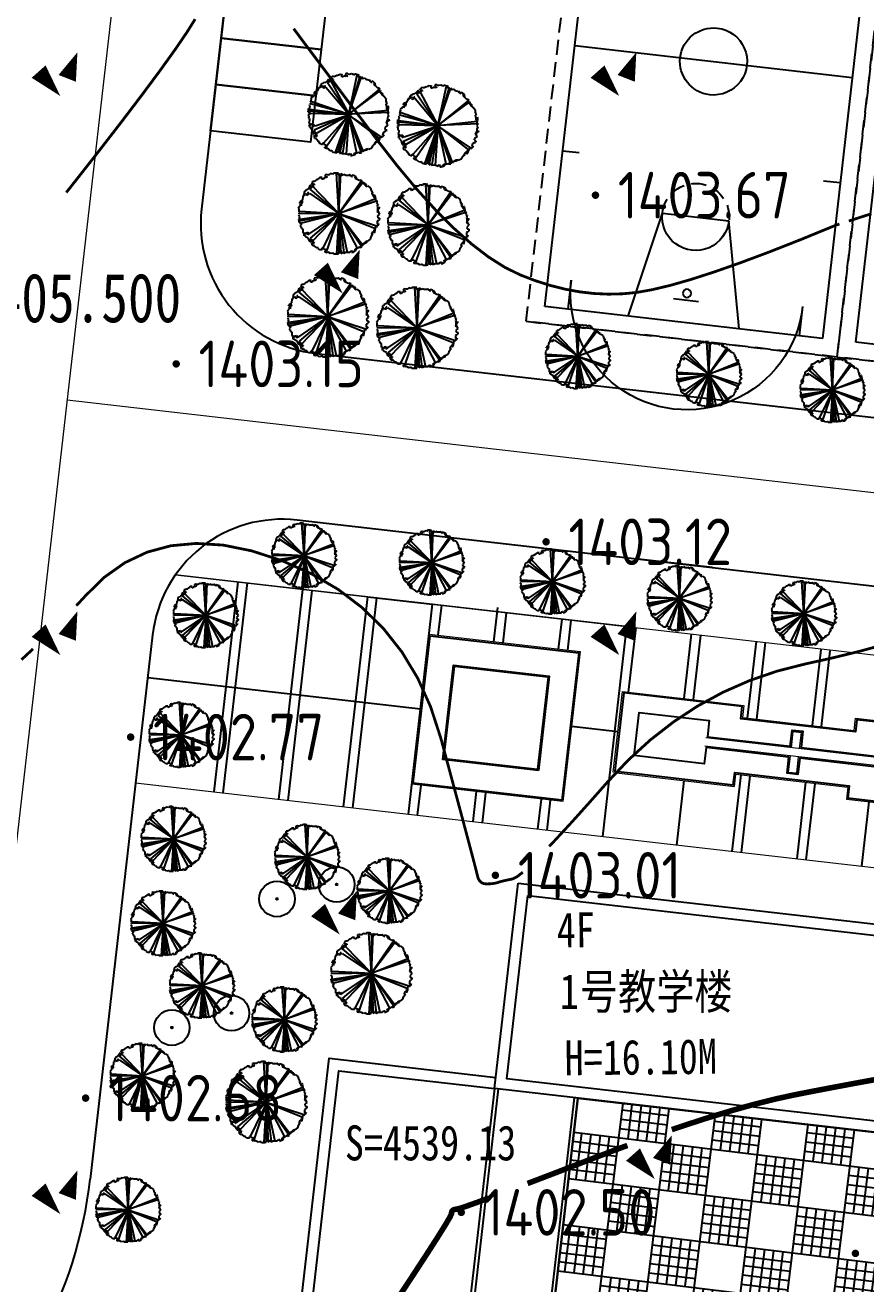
# Model space of a CAD drawing. Extents: x -2226 to 12369489, y -12501589 to 2275.
# Drawn here: x 5663918.9 to 5663964.1, y -6547990.1 to -6547922.5 of the extents above; entities that cross this region are included whole.
import ezdxf
from ezdxf.enums import TextEntityAlignment as Align

# ---------------------------------------------------------------- set-up
doc = ezdxf.new("R2010")
doc.units = 0
doc.header["$LTSCALE"] = 1000
doc.header["$MEASUREMENT"] = 0
doc.linetypes.add('DASHDOT2', pattern=[0.5, 0.25, -0.125, 0, -0.125])
doc.linetypes.add('DASHED', pattern=[1.2, 0.8, -0.4])
doc.layers.get('0').update_dxf_attribs({"linetype": 'CONTINUOUS'})
for name, color, linetype in [('0-road', 33, 'CONTINUOUS'), ('0-tree', 93, 'CONTINUOUS'), ('A绿-1', 94, 'CONTINUOUS'), ('GN-草地', 7, 'CONTINUOUS'), ('PUB_TEXT', 7, 'CONTINUOUS'), ('WALL', 2, 'CONTINUOUS'), ('体育块', 117, 'CONTINUOUS'), ('停车位', 8, 'CONTINUOUS'), ('周边地形图', 8, 'CONTINUOUS'), ('水', 165, 'CONTINUOUS'), ('车行道', 5, 'CONTINUOUS'), ('铺地', 25, 'CONTINUOUS')]:
    doc.layers.add(name, color=color, linetype=linetype)
doc.layers.add('景观', color=4, linetype='CONTINUOUS', lineweight=13)
doc.layers.add('道路红线', color=1, linetype='CONTINUOUS', lineweight=0)
doc.styles.add('HT', font='simhei.ttf', dxfattribs={"width": 0.8})
doc.styles.get("Standard").update_dxf_attribs({"font": 'GBENOR', "bigfont": 'GBCBIG'})

# ---------------------------------------------------------------- blocks, each defined once
blk = doc.blocks.new('gc090')
for points in [[(1.067, 1.447, 0, 1, 0), (0.52, 0.049, 1, 1, 0)], [(-1.016, 0.411, 1, 0, 0), (0.151, -0.902, 0, 0, 0)]]:
    blk.add_lwpolyline(points, format="xyseb")
blk = doc.blocks.new('WERWQWQEE')
at = {"layer": 'WALL', "color": 6, "ltscale": 10}
for p, q in [((4320662, -5837291), (4320662, -5860691)), ((4320862, -5837291), (4320862, -5860691))]:
    blk.add_line(p, q, dxfattribs=at)
at = {"layer": 'WALL', "ltscale": 10}
for points in [[(4320662, -5826191), (4369862, -5826191), (4369862, -5837291), (4320662, -5837291)], [(4321262, -5826791), (4369262, -5826791), (4369262, -5836691), (4321262, -5836691)], [(4369862, -5860691), (4313162, -5860691), (4313162, -5871791), (4369862, -5871791)], [(4369262, -5861291), (4313762, -5861291), (4313762, -5871191), (4369262, -5871191)]]:
    blk.add_lwpolyline(points, close=True, dxfattribs=at)
at = {"layer": 'WALL', "color": 2, "ltscale": 10}
for points in [[(4313162, -5861291), (4311662, -5861291), (4311662, -5836691), (4320662, -5836691)], [(4313162, -5860691), (4312262, -5860691), (4312262, -5837291), (4320662, -5837291)]]:
    blk.add_lwpolyline(points, dxfattribs=at)
at = {"layer": 'WALL', "color": 6, "ltscale": 10}
for points in [[(4324962, -5837291), (4324962, -5860691)], [(4325162, -5837291), (4325162, -5860691)]]:
    blk.add_lwpolyline(points, dxfattribs=at)
blk = doc.blocks.new('SSS')
at = {"layer": '体育块', "color": 7, "linetype": 'DASHED'}
for p, q in [((4171692, -5454047), (4167957, -5483814)), ((4188361, -5456139), (4171692, -5454047)), ((4184626, -5485905), (4188361, -5456139)), ((4184626, -5485905), (4167957, -5483814)), ((4167957, -5483814), (4184626, -5485905))]:
    blk.add_line(p, q, dxfattribs=at)
at = {"layer": '体育块', "color": 7, "linetype": 'ByBlock'}
for p, q in [((4172473, -5455052), (4168962, -5483033)), ((4187356, -5456920), (4172473, -5455052)), ((4183845, -5484900), (4187356, -5456920)), ((4179095, -5457092), (4180435, -5457260)), ((4180991, -5461866), (4177419, -5461417)), ((4172320, -5463499), (4171427, -5463387)), ((4186310, -5465254), (4185417, -5465142)), ((4185601, -5470910), (4170717, -5469042)), ((4170008, -5474698), (4170901, -5474810)), ((4183998, -5476453), (4184891, -5476565)), ((4178899, -5478535), (4175327, -5478087)), ((4175883, -5482692), (4177223, -5482860)), ((4168962, -5483033), (4183845, -5484900))]:
    blk.add_line(p, q, dxfattribs=at)
at = {"layer": '体育块', "color": 7}
for p, q in [((4173517, -5456770), (4173713, -5455208)), ((4179914, -5455986), (4176938, -5455612)), ((4176938, -5455612), (4177419, -5461417)), ((4182891, -5456359), (4180991, -5461866)), ((4185920, -5458327), (4186116, -5456764)), ((4173427, -5483593), (4175327, -5478087)), ((4179380, -5484340), (4178899, -5478535)), ((4170398, -5481625), (4170202, -5483188)), ((4182801, -5483182), (4182605, -5484745))]:
    blk.add_line(p, q, dxfattribs=at)
at = {"layer": '体育块', "color": 7, "linetype": 'ByBlock'}
for centre in [(4179718, -5457549), (4176600, -5482404)]:
    blk.add_circle(centre, 225, dxfattribs=at)
at = {"layer": '体育块', "color": 7}
for centre, start, end in [((4179718, -5457549), 172.84804, 352.84804), ((4176600, -5482404), 352.84804, 172.84804)]:
    blk.add_arc(centre, 6250, start, end, dxfattribs=at)
at = {"layer": '体育块', "color": 7, "linetype": 'DASHED'}
for centre, start, end in [((4179205, -5461641), 352.84804, 172.84804), ((4177113, -5478311), 172.84804, 352.84804)]:
    blk.add_arc(centre, 1800, start, end, dxfattribs=at)
at = {"layer": '体育块', "color": 7, "linetype": 'ByBlock'}
for centre, start, end in [((4179205, -5461641), 172.84804, 352.84804), ((4178159, -5469976), 82.84804, 262.84804), ((4178159, -5469976), 262.84804, 82.84804), ((4177113, -5478311), 352.84804, 172.84804)]:
    blk.add_arc(centre, 1800, start, end, dxfattribs=at)
blk = doc.blocks.new('wqeqweq')
at = {"layer": '0-tree', "color": 76}
for p, q in [((163647, -122104), (163626, -122207)), ((163626, -122207), (163647, -122166)), ((163688, -122042), (163647, -122104)), ((163647, -122166), (163709, -122176)), ((163761, -122228), (163657, -122238)), ((163657, -122238), (163657, -122269)), ((163761, -122042), (163688, -122042)), ((163709, -122176), (163771, -122187)), ((163812, -122021), (163761, -122042)), ((163771, -122187), (163761, -122228)), ((163905, -121939), (163812, -122021)), ((163967, -121939), (163905, -121939)), ((164050, -121836), (163967, -121908)), ((163967, -121908), (163967, -121939)), ((164143, -121836), (164050, -121836)), ((164184, -121836), (164143, -121836)), ((164163, -121856), (164184, -121836)), ((164174, -121929), (164163, -121856)), ((164246, -121918), (164174, -121929)), ((164266, -121877), (164246, -121918)), ((164380, -121836), (164266, -121877)), ((164421, -121681), (164339, -121702)), ((164339, -121702), (164339, -121784)), ((164339, -121784), (164390, -121784)), ((164421, -121856), (164380, -121836)), ((164390, -121784), (164411, -121753)), ((164411, -121753), (164442, -121815)), ((164483, -121702), (164421, -121681)), ((164442, -121815), (164421, -121825)), ((164421, -121825), (164421, -121856)), ((164545, -121691), (164483, -121702)), ((164638, -121629), (164545, -121691)), ((164741, -121650), (164638, -121629)), ((164762, -121681), (164741, -121650)), ((164803, -121609), (164762, -121681)), ((164855, -121598), (164803, -121609)), ((164979, -121598), (164855, -121598)), ((165084, -123763), (164948, -121609)), ((164948, -121609), (164969, -121650)), ((164969, -121650), (165031, -121660)), ((165062, -121609), (164979, -121598)), ((165031, -121660), (165062, -121691)), ((165041, -121640), (165062, -121609)), ((165041, -121691), (165041, -121640)), ((165092, -121681), (165041, -121691)), ((165062, -121691), (165092, -121691)), ((165084, -123763), (165185, -121629)), ((165092, -121691), (165084, -123763)), ((166311, -121991), (165084, -123763)), ((165084, -123763), (166383, -122063)), ((165123, -121660), (165092, -121681)), ((165154, -121691), (165123, -121660)), ((165144, -121733), (165154, -121691)), ((165185, -121629), (165258, -121681)), ((165258, -121681), (165196, -121702)), ((165196, -121702), (165247, -121712)), ((165247, -121712), (165330, -121671)), ((165330, -121671), (165351, -121650)), ((165351, -121650), (165454, -121702)), ((165454, -121702), (165516, -121702)), ((165516, -121702), (165536, -121702)), ((165536, -121702), (165660, -121702)), ((165722, -121753), (165640, -121681)), ((165640, -121681), (165733, -121753)), ((165660, -121702), (165722, -121753)), ((165733, -121753), (165753, -121774)), ((165753, -121774), (165805, -121774)), ((165805, -121774), (165784, -121691)), ((165784, -121691), (165857, -121712)), ((165857, -121712), (165980, -121774)), ((166032, -121898), (165929, -121794)), ((165929, -121794), (165960, -121877)), ((165960, -121877), (166063, -121918)), ((165980, -121774), (166032, -121898)), ((166063, -121918), (166177, -121980)), ((166177, -121980), (166197, -121960)), ((166197, -121960), (166311, -121991)), ((166301, -122032), (166228, -121970)), ((166228, -121970), (166228, -122021)), ((166228, -122021), (166311, -122104)), ((166332, -122094), (166301, -122032)), ((166311, -122104), (166435, -122187)), ((166466, -122166), (166332, -122094)), ((166383, -122063), (166383, -122145)), ((166383, -122145), (166466, -122187)), ((166435, -122187), (166528, -122279)), ((166486, -122197), (166466, -122166)), ((166466, -122187), (166559, -122248)), ((166569, -122218), (166486, -122197)), ((166559, -122248), (166569, -122218)), ((163141, -122868), (163120, -122991)), ((163244, -122806), (163141, -122826)), ((163141, -122826), (163141, -122868)), ((163244, -122713), (163193, -122713)), ((163193, -122713), (163244, -122806)), ((163203, -122744), (163306, -122672)), ((163224, -122682), (163203, -122744)), ((163275, -122579), (163224, -122579)), ((163224, -122579), (163224, -122682)), ((163244, -122775), (163244, -122713)), ((163317, -122517), (163275, -122579)), ((163306, -122672), (163327, -122754)), ((163399, -122475), (163317, -122517)), ((163327, -122754), (163409, -122775)), ((163430, -122465), (163399, -122475)), ((163409, -122775), (163451, -122702)), ((163451, -122651), (163420, -122630)), ((163420, -122630), (163440, -122713)), ((163492, -122352), (163430, -122465)), ((163440, -122713), (163513, -122702)), ((163451, -122702), (163451, -122651)), ((163533, -122269), (163492, -122352)), ((163513, -122372), (163585, -122331)), ((163554, -122434), (163513, -122372)), ((163513, -122702), (165084, -123763)), ((163585, -122259), (163533, -122269)), ((163533, -122455), (163647, -122279)), ((165084, -123763), (163533, -122455)), ((163585, -122393), (163554, -122434)), ((163585, -122331), (163585, -122259)), ((163595, -122362), (163585, -122393)), ((163647, -122352), (163595, -122362)), ((163647, -122279), (165084, -123763)), ((163730, -122290), (163647, -122352)), ((163657, -122269), (163657, -122290)), ((163657, -122290), (163730, -122290)), ((166528, -122279), (166600, -122310)), ((166600, -122310), (166631, -122290)), ((166631, -122290), (166776, -122403)), ((166776, -122403), (166807, -122527)), ((166807, -122527), (166910, -122692)), ((166910, -122692), (166858, -122672)), ((166858, -122672), (166858, -122692)), ((166858, -122692), (166899, -122795)), ((166899, -122795), (166920, -122816)), ((166920, -122816), (166982, -122754)), ((166972, -122899), (166930, -122785)), ((167044, -122971), (166972, -122899)), ((166982, -122754), (167013, -122806)), ((167013, -122806), (167034, -122878)), ((167034, -122878), (167044, -123002)), ((162996, -123363), (162893, -123476)), ((162893, -123476), (162924, -123507)), ((162924, -123507), (162924, -123631)), ((162996, -123115), (162976, -123208)), ((162976, -123208), (162986, -123177)), ((163017, -123270), (162976, -123322)), ((162976, -123322), (162996, -123363)), ((162986, -123177), (163162, -123136)), ((163120, -123033), (162996, -123115)), ((163048, -123353), (163017, -123270)), ((163162, -123136), (163038, -123167)), ((163038, -123167), (163110, -123208)), ((163058, -123260), (163048, -123353)), ((163100, -123239), (163058, -123239)), ((163058, -123239), (163058, -123260)), ((163110, -123208), (163100, -123239)), ((163120, -122991), (163120, -123033)), ((165084, -123763), (167044, -122971)), ((167147, -123084), (165084, -123763)), ((167044, -123002), (167065, -123084)), ((167065, -123084), (167127, -123095)), ((167127, -123105), (167085, -123198)), ((167085, -123198), (167127, -123229)), ((167127, -123095), (167147, -123084)), ((167127, -123229), (167168, -123249)), ((167168, -123249), (167137, -123373)), ((167137, -123373), (167158, -123425)), ((167168, -123538), (167137, -123662)), ((167158, -123425), (167168, -123538)), ((167281, -123445), (167168, -123590)), ((167168, -123672), (167178, -123559)), ((167168, -123590), (167189, -123672)), ((167178, -123456), (167281, -123445)), ((167178, -123559), (167178, -123456)), ((162893, -123837), (162934, -123879)), ((162955, -124095), (162914, -124064)), ((162914, -124064), (162934, -124157)), ((162924, -123631), (162924, -123703)), ((162924, -123703), (162986, -123641)), ((162934, -123879), (162965, -123951)), ((162934, -124157), (162945, -124250)), ((162955, -123786), (162945, -123755)), ((162955, -124023), (162945, -124075)), ((162945, -124075), (162976, -124075)), ((162945, -124250), (163017, -124261)), ((165084, -123763), (162955, -123786)), ((165084, -123763), (162955, -124188)), ((162965, -123951), (162955, -123992)), ((162955, -123992), (162955, -124023)), ((162955, -124147), (162955, -124095)), ((162955, -124188), (162955, -124147)), ((162976, -124075), (165084, -123763)), ((162986, -123641), (165084, -123763)), ((163017, -124261), (163079, -124281)), ((165041, -123788), (163065, -124290)), ((163079, -124281), (163089, -124291)), ((163513, -124849), (165084, -123788)), ((165084, -123788), (163533, -125096)), ((163647, -125272), (165084, -123788)), ((165106, -123778), (164211, -125622)), ((165078, -123825), (164426, -125734)), ((165084, -123788), (164948, -125942)), ((165092, -125860), (165084, -123788)), ((165084, -123788), (165185, -125922)), ((166311, -125561), (165084, -123788)), ((165084, -123788), (166383, -125488)), ((167147, -124467), (165084, -123788)), ((165084, -123788), (167044, -124580)), ((165087, -123778), (165534, -125864)), ((165087, -123797), (166056, -125631)), ((165087, -123806), (165339, -125883)), ((167137, -123662), (167168, -123672)), ((167168, -124168), (167137, -124178)), ((167137, -124178), (167137, -124343)), ((167261, -123796), (167158, -123889)), ((167158, -123889), (167168, -123992)), ((167168, -123992), (167261, -124013)), ((167261, -124085), (167168, -124168)), ((167189, -123672), (167261, -123796)), ((167261, -124013), (167261, -124085)), ((163027, -124384), (162996, -124405)), ((162996, -124405), (163058, -124488)), ((163058, -124395), (163027, -124384)), ((163089, -124291), (163048, -124302)), ((163048, -124302), (163058, -124395)), ((163058, -124488), (163069, -124570)), ((163069, -124570), (163100, -124570)), ((163100, -124570), (163141, -124601)), ((163141, -124601), (163151, -124642)), ((163151, -124642), (163151, -124735)), ((163151, -124735), (163162, -124818)), ((163162, -124818), (163358, -124807)), ((163224, -124869), (163203, -124807)), ((163203, -124807), (163306, -124880)), ((163224, -124972), (163224, -124869)), ((163306, -124880), (163327, -124797)), ((163327, -124797), (163409, -124776)), ((163358, -124807), (163337, -124880)), ((163409, -124776), (163451, -124849)), ((163420, -124921), (163440, -124838)), ((163451, -124900), (163420, -124921)), ((163440, -124838), (163513, -124849)), ((163451, -124849), (163451, -124900)), ((166807, -125024), (166910, -124859)), ((166858, -124859), (166899, -124756)), ((166910, -124859), (166858, -124880)), ((166858, -124880), (166858, -124859)), ((166899, -124756), (166920, -124735)), ((166920, -124735), (166982, -124797)), ((166972, -124653), (166930, -124766)), ((167044, -124580), (166972, -124653)), ((166982, -124797), (167013, -124745)), ((167013, -124745), (167034, -124673)), ((167034, -124673), (167044, -124549)), ((167044, -124549), (167065, -124467)), ((167065, -124467), (167127, -124457)), ((167137, -124446), (167096, -124426)), ((167096, -124426), (167096, -124488)), ((167127, -124457), (167147, -124467)), ((167137, -124343), (167158, -124343)), ((167178, -124415), (167137, -124446)), ((167158, -124343), (167220, -124312)), ((167220, -124312), (167178, -124415)), ((163275, -124972), (163224, -124972)), ((163317, -125034), (163275, -124972)), ((163399, -125076), (163317, -125034)), ((163430, -125086), (163399, -125076)), ((163492, -125199), (163430, -125086)), ((163533, -125282), (163492, -125199)), ((163554, -125117), (163513, -125179)), ((163513, -125179), (163585, -125220)), ((163533, -125096), (163647, -125272)), ((163585, -125292), (163533, -125282)), ((163585, -125158), (163554, -125117)), ((163595, -125189), (163585, -125158)), ((163585, -125220), (163585, -125292)), ((163647, -125199), (163595, -125189)), ((163647, -125447), (163626, -125344)), ((163626, -125344), (163647, -125385)), ((163730, -125261), (163647, -125199)), ((163647, -125385), (163709, -125375)), ((163688, -125509), (163647, -125447)), ((163657, -125282), (163657, -125261)), ((163657, -125261), (163730, -125261)), ((163657, -125313), (163657, -125282)), ((163761, -125323), (163657, -125313)), ((163761, -125509), (163688, -125509)), ((163709, -125375), (163771, -125365)), ((163771, -125365), (163761, -125323)), ((163812, -125530), (163761, -125509)), ((163905, -125612), (163812, -125530)), ((163967, -125612), (163905, -125612)), ((163967, -125643), (163967, -125612)), ((164174, -125623), (164163, -125695)), ((164246, -125633), (164174, -125623)), ((164266, -125674), (164246, -125633)), ((165960, -125674), (166063, -125633)), ((166063, -125633), (166177, -125571)), ((166177, -125571), (166197, -125592)), ((166197, -125592), (166311, -125561)), ((166228, -125530), (166311, -125447)), ((166301, -125519), (166228, -125581)), ((166228, -125581), (166228, -125530)), ((166332, -125457), (166301, -125519)), ((166311, -125447), (166435, -125365)), ((166466, -125385), (166332, -125457)), ((166383, -125406), (166466, -125365)), ((166383, -125488), (166383, -125406)), ((166435, -125365), (166528, -125272)), ((166466, -125365), (166559, -125303)), ((166486, -125354), (166466, -125385)), ((166569, -125334), (166486, -125354)), ((166528, -125272), (166600, -125241)), ((166559, -125303), (166569, -125334)), ((166600, -125241), (166631, -125261)), ((166631, -125261), (166776, -125148)), ((166776, -125148), (166807, -125024)), ((164050, -125715), (163967, -125643)), ((164143, -125715), (164050, -125715)), ((164184, -125715), (164143, -125715)), ((164163, -125695), (164184, -125715)), ((164380, -125715), (164266, -125674)), ((164339, -125850), (164339, -125767)), ((164339, -125767), (164390, -125767)), ((164421, -125870), (164339, -125850)), ((164421, -125695), (164380, -125715)), ((164390, -125767), (164411, -125798)), ((164411, -125798), (164442, -125736)), ((164421, -125726), (164421, -125695)), ((164442, -125736), (164421, -125726)), ((164483, -125850), (164421, -125870)), ((164545, -125860), (164483, -125850)), ((164638, -125922), (164545, -125860)), ((164741, -125901), (164638, -125922)), ((164762, -125870), (164741, -125901)), ((164803, -125942), (164762, -125870)), ((164855, -125953), (164803, -125942)), ((164979, -125953), (164855, -125953)), ((164948, -125942), (164969, -125901)), ((164969, -125901), (165031, -125891)), ((165062, -125942), (164979, -125953)), ((165031, -125891), (165062, -125860)), ((165092, -125870), (165041, -125860)), ((165041, -125860), (165041, -125911)), ((165041, -125911), (165062, -125942)), ((165062, -125860), (165092, -125860)), ((165123, -125891), (165092, -125870)), ((165154, -125860), (165123, -125891)), ((165144, -125819), (165154, -125860)), ((165185, -125922), (165258, -125870)), ((165196, -125850), (165247, -125839)), ((165258, -125870), (165196, -125850)), ((165247, -125839), (165330, -125880)), ((165330, -125880), (165351, -125901)), ((165351, -125901), (165454, -125850)), ((165454, -125850), (165516, -125850)), ((165516, -125850), (165536, -125850)), ((165536, -125850), (165660, -125850)), ((165722, -125798), (165640, -125870)), ((165640, -125870), (165733, -125798)), ((165660, -125850), (165722, -125798)), ((165733, -125798), (165753, -125777)), ((165753, -125777), (165805, -125777)), ((165805, -125777), (165784, -125860)), ((165784, -125860), (165857, -125839)), ((165857, -125839), (165980, -125777)), ((166032, -125653), (165929, -125757)), ((165929, -125757), (165960, -125674)), ((165980, -125777), (166032, -125653))]:
    blk.add_line(p, q, dxfattribs=at)
for centre, radius in [((165078, -123769), 85.9), ((165069, -123732), 75.1), ((165056, -123787), 34.9), ((165106, -123778), 75.1), ((165083, -123767), 42.8)]:
    blk.add_circle(centre, radius, dxfattribs=at)
blk = doc.blocks.new('041')
at = {"layer": 'A绿-1', "color": 0}
for radius in [953, 47.6]:
    blk.add_circle((-41, -2), radius, dxfattribs=at)

msp = doc.modelspace()

# ---------------------------------------------------------------- hatches: boundary and pattern name
at = {"layer": 'GN-草地'}
h = msp.add_hatch(dxfattribs=at)
h.set_pattern_fill('LZX_PAT003', color=8, scale=4, angle=353, style=0)
h.set_pattern_definition([(353, (5657629.2998, -6541699.9984), (0.30467336, 2.4813654), []), (353, (5657629.3607, -6541699.502), (0.6093467, 4.9627308), [2.5, -2.5]), (353, (5657629.4216, -6541699.006), (0.6093467, 4.9627308), [2.5, -2.5]), (353, (5657629.4826, -6541698.5096), (0.6093467, 4.9627308), [2.5, -2.5]), (353, (5657629.5435, -6541698.0133), (0.6093467, 4.9627308), [2.5, -2.5]), (353, (5657629.6654, -6541697.0207), (0.6093467, 4.9627308), [-2.5, 2.5]), (353, (5657629.7263, -6541696.5245), (0.6093467, 4.9627308), [-2.5, 2.5]), (353, (5657629.7873, -6541696.028), (0.6093467, 4.9627308), [-2.5, 2.5]), (353, (5657629.848, -6541695.532), (0.6093467, 4.9627308), [-2.5, 2.5]), (83, (5657629.2998, -6541699.9984), (-2.4813654, 0.30467336), []), (83, (5657629.796, -6541700.0593), (-4.9627308, 0.6093467), [2.5, -2.5]), (83, (5657630.2923, -6541700.12), (-4.9627308, 0.6093467), [2.5, -2.5]), (83, (5657630.7886, -6541700.181), (-4.9627308, 0.6093467), [2.5, -2.5]), (83, (5657631.285, -6541700.242), (-4.9627308, 0.6093467), [2.5, -2.5]), (83, (5657632.2774, -6541700.364), (-4.9627308, 0.6093467), [-2.5, 2.5]), (83, (5657632.7737, -6541700.425), (-4.9627308, 0.6093467), [-2.5, 2.5]), (83, (5657633.27, -6541700.486), (-4.9627308, 0.6093467), [-2.5, 2.5]), (83, (5657633.766, -6541700.547), (-4.9627308, 0.6093467), [-2.5, 2.5])])
h.paths.add_polyline_path([(5663955.695, -6547990.842), (5663960.166, -6547991.355), (5663959.653, -6547995.825), (5663955.182, -6547995.312)])
h.paths.add_polyline_path([(5663948.602, -6547980.102), (5663993.01, -6547985.2), (5663993.177, -6547985.756), (5663990.989, -6547986.647), (5663988.35, -6547988.502), (5663985.337, -6547992.76), (5663984.5, -6547995.645), (5663984.623, -6548000.265), (5663985.244, -6548002.28), (5663987.563, -6548005.971), (5663990.44, -6548008.312), (5663990.341, -6548008.447), (5663945.933, -6548003.349)])
h.paths.add_polyline_path([(5663977.043, -6547993.597), (5663976.53, -6547998.068), (5663972.059, -6547997.555), (5663972.573, -6547993.084)])

# ---------------------------------------------------------------- linework, layer by layer
msp.add_lwpolyline([(5663948.602, -6547980.102), (5663993.01, -6547985.2), (5663993.177, -6547985.756), (5663990.989, -6547986.647), (5663988.35, -6547988.502), (5663985.337, -6547992.76), (5663984.5, -6547995.645), (5663984.623, -6548000.265), (5663985.244, -6548002.28), (5663987.563, -6548005.971), (5663990.44, -6548008.312), (5663990.341, -6548008.447), (5663945.933, -6548003.349)], close=True)
at = {"layer": '停车位', "color": 8}
for points in [[(5663929.749, -6547920.735), (5663935.114, -6547921.351), (5663934.829, -6547923.835), (5663929.464, -6547923.219)], [(5663929.749, -6547920.735), (5663935.114, -6547921.351), (5663934.829, -6547923.835), (5663929.464, -6547923.219)], [(5663929.464, -6547923.219), (5663934.829, -6547923.835), (5663934.544, -6547926.318), (5663929.179, -6547925.702)], [(5663929.179, -6547925.702), (5663934.544, -6547926.318), (5663934.259, -6547928.802), (5663928.894, -6547928.186)], [(5663929.179, -6547925.702), (5663934.544, -6547926.318), (5663934.259, -6547928.802), (5663928.894, -6547928.186)]]:
    msp.add_lwpolyline(points, close=True, dxfattribs=at)
at = {"layer": '周边地形图', "const_width": 0.15}
msp.add_lwpolyline([(5663765.365, -6548065.706, 0.000002), (5663760.886, -6548069.253, 0.000366)], format="xyb", dxfattribs=at)
at = {"layer": '周边地形图'}
for points, const_width in [([(5663921.15, -6547931.504), (5663921.361, -6547931.24), (5663922.767, -6547929.453), (5663924.087, -6547927.748), (5663925.232, -6547926.242), (5663926.203, -6547924.933), (5663927, -6547923.823), (5663927.622, -6547922.911), (5663928.07, -6547922.198)], 0.15), ([(5663933.358, -6547922.71), (5663933.735, -6547923.217), (5663934.329, -6547924.012), (5663935.037, -6547924.956), (5663935.86, -6547926.052), (5663936.796, -6547927.297), (5663937.846, -6547928.693), (5663938.935, -6547930.092), (5663939.987, -6547931.351), (5663941.001, -6547932.467), (5663941.979, -6547933.442), (5663942.919, -6547934.275), (5663943.822, -6547934.966), (5663944.688, -6547935.515), (5663945.516, -6547935.923), (5663946.323, -6547936.232), (5663947.122, -6547936.487), (5663947.915, -6547936.687), (5663948.7, -6547936.832), (5663949.478, -6547936.922), (5663950.249, -6547936.958), (5663951.013, -6547936.939), (5663951.77, -6547936.865), (5663952.596, -6547936.719), (5663953.568, -6547936.487), (5663954.685, -6547936.167), (5663955.947, -6547935.76), (5663957.355, -6547935.266), (5663958.908, -6547934.685), (5663960.607, -6547934.016), (5663962.451, -6547933.26), (5663962.651, -6547933.196)], 0.15), ([(5663963.154, -6547933.033), (5663964.367, -6547932.641)], 0.15), ([(5663921.691, -6547953.677), (5663922.185, -6547953.141), (5663923.2, -6547952.145), (5663924.302, -6547951.366), (5663925.489, -6547950.804), (5663926.763, -6547950.46), (5663928.123, -6547950.334), (5663929.569, -6547950.424), (5663931.101, -6547950.732), (5663932.72, -6547951.257), (5663934.307, -6547951.96), (5663935.746, -6547952.802), (5663937.035, -6547953.783), (5663938.176, -6547954.903), (5663939.168, -6547956.161), (5663940.011, -6547957.558), (5663940.705, -6547959.094), (5663941.251, -6547960.769), (5663941.694, -6547962.411), (5663942.081, -6547963.848), (5663942.412, -6547965.081), (5663942.686, -6547966.11), (5663942.905, -6547966.934), (5663943.068, -6547967.554), (5663943.175, -6547967.97), (5663943.226, -6547968.181), (5663943.254, -6547968.283), (5663943.292, -6547968.371), (5663943.339, -6547968.445), (5663943.397, -6547968.505), (5663943.465, -6547968.551), (5663943.543, -6547968.584), (5663943.631, -6547968.602), (5663943.729, -6547968.607), (5663943.828, -6547968.604), (5663943.92, -6547968.599), (5663944.004, -6547968.592), (5663944.081, -6547968.583), (5663944.151, -6547968.573), (5663944.213, -6547968.56), (5663944.268, -6547968.546), (5663944.315, -6547968.53), (5663944.366, -6547968.512), (5663944.431, -6547968.493), (5663944.51, -6547968.471), (5663944.604, -6547968.448), (5663944.711, -6547968.423), (5663944.833, -6547968.397), (5663944.969, -6547968.368), (5663945.119, -6547968.338), (5663945.336, -6547968.23), (5663945.658, -6547967.979)], 0.15), ([(5663918.745, -6547956.575), (5663919.367, -6547955.998)], 0.15), ([(5663947.072, -6547966.594), (5663947.391, -6547966.26), (5663948.201, -6547965.383), (5663949.13, -6547964.353), (5663950.179, -6547963.168), (5663951.314, -6547961.965), (5663952.505, -6547960.878), (5663953.752, -6547959.908), (5663955.055, -6547959.054), (5663956.414, -6547958.316), (5663957.829, -6547957.695), (5663959.299, -6547957.19), (5663960.825, -6547956.801), (5663962.323, -6547956.468), (5663963.707, -6547956.13), (5663964.978, -6547955.785)], 0.15), ([(5663953.655, -6547981.795), (5663954.056, -6547981.657), (5663955.476, -6547981.193), (5663956.809, -6547980.788), (5663958.054, -6547980.44), (5663959.212, -6547980.15), (5663960.283, -6547979.918), (5663961.333, -6547979.713), (5663962.428, -6547979.504), (5663963.569, -6547979.291), (5663964.754, -6547979.075)], 0.3), ([(5663945.914, -6547984.683), (5663946.237, -6547984.56), (5663947.651, -6547984.019), (5663949.273, -6547983.394), (5663950.955, -6547982.757), (5663951.272, -6547982.642)], 0.3), ([(5663938.802, -6547991.065), (5663939.73, -6547989.659), (5663940.488, -6547988.497), (5663941.078, -6547987.581), (5663941.498, -6547986.909), (5663941.749, -6547986.483), (5663941.831, -6547986.303), (5663941.833, -6547986.248), (5663941.844, -6547986.201), (5663941.864, -6547986.16), (5663941.892, -6547986.127), (5663941.93, -6547986.101), (5663941.977, -6547986.081), (5663942.032, -6547986.069), (5663942.097, -6547986.064), (5663942.269, -6547986.021), (5663942.648, -6547985.895), (5663943.235, -6547985.686), (5663943.826, -6547985.468)], 0.3)]:
    msp.add_lwpolyline(points, dxfattribs=dict(at, const_width=const_width))
at = {"layer": '周边地形图', "const_width": 0.2, "flags": 128}
for points in [[(5663949.458, -6547931.646, 1), (5663949.658, -6547931.646, 1)], [(5663926.952, -6547940.7, 1), (5663927.152, -6547940.7, 1)], [(5663946.807, -6547950.249, 1), (5663947.007, -6547950.249, 1)], [(5663924.507, -6547960.729, 1), (5663924.707, -6547960.729, 1)], [(5663944.086, -6547968.144, 1), (5663944.286, -6547968.144, 1)], [(5663922.091, -6547980.102, 1), (5663922.291, -6547980.102, 1)], [(5663942.254, -6547986.233, 1), (5663942.454, -6547986.233, 1)], [(5663963.411, -6547988.435, 1), (5663963.611, -6547988.435, 1)]]:
    msp.add_lwpolyline(points, format="xyb", close=True, dxfattribs=at)
at = {"layer": '景观'}
for p, q in [((5663927.013, -6547952.014), (5664195.531, -6547982.84)), ((5663951.439, -6547954.818), (5663927.013, -6547952.014)), ((5663950.511, -6547962.618), (5663951.009, -6547958.28)), ((5663965.101, -6547961.876), (5663955.484, -6547960.772)), ((5663960.075, -6547961.299), (5663960.175, -6547960.431)), ((5663960.175, -6547960.431), (5663960.609, -6547960.481)), ((5663960.509, -6547961.349), (5663960.609, -6547960.481)), ((5663965.051, -6547962.31), (5663955.434, -6547961.206)), ((5663959.926, -6547962.601), (5663960.026, -6547961.733)), ((5663960.36, -6547962.65), (5663960.459, -6547961.783)), ((5663959.926, -6547962.601), (5663960.36, -6547962.65)), ((5663924.876, -6547963.186), (5664201.487, -6547994.941))]:
    msp.add_line(p, q, dxfattribs=at)
for points in [[(5663947.814, -6547964.188), (5663939.7, -6547963.256), (5663940.624, -6547955.208), (5663948.738, -6547956.14)], [(5663946.433, -6547962.449), (5663941.439, -6547961.875), (5663942.005, -6547956.947), (5663946.999, -6547957.52)]]:
    msp.add_lwpolyline(points, close=True, dxfattribs=at)
for points in [[(5663951.009, -6547958.28), (5663952.093, -6547958.404), (5663957.516, -6547959.027), (5663957.441, -6547959.678), (5663963.442, -6547960.367), (5663963.517, -6547959.716), (5663967.132, -6547960.132)], [(5663950.518, -6547962.627), (5663951.602, -6547962.751), (5663957.025, -6547963.373), (5663957.1, -6547962.722), (5663963.101, -6547963.41), (5663963.026, -6547964.061), (5663966.641, -6547964.476)]]:
    msp.add_lwpolyline(points, dxfattribs=at)
at = {"layer": '水'}
for points in [[(5663947.753, -6547964.11), (5663939.778, -6547963.195), (5663940.685, -6547955.286), (5663948.66, -6547956.201)], [(5663946.495, -6547962.526), (5663941.361, -6547961.937), (5663941.943, -6547956.87), (5663947.077, -6547957.459)]]:
    msp.add_lwpolyline(points, close=True, dxfattribs=at)
for points in [[(5663965.244, -6547959.988), (5663963.581, -6547959.797), (5663963.506, -6547960.448), (5663957.361, -6547959.742), (5663957.435, -6547959.091), (5663951.073, -6547958.36), (5663950.591, -6547962.554), (5663951.603, -6547962.67), (5663956.954, -6547963.285), (5663957.029, -6547962.634), (5663963.174, -6547963.34), (5663963.1, -6547963.991), (5663964.762, -6547964.182)], [(5663964.97, -6547962.374), (5663960.523, -6547961.863), (5663960.424, -6547962.731), (5663959.845, -6547962.665), (5663959.945, -6547961.797), (5663955.498, -6547961.286), (5663955.399, -6547962.154), (5663951.639, -6547961.722), (5663951.905, -6547959.408), (5663955.665, -6547959.84), (5663955.565, -6547960.708), (5663960.011, -6547961.218), (5663960.111, -6547960.351), (5663960.69, -6547960.417), (5663960.59, -6547961.285), (5663965.037, -6547961.796)]]:
    msp.add_lwpolyline(points, dxfattribs=at)
at = {"layer": '车行道', "color": 5}
for p, q in [((5663992.355, -6547955.834), (5663933.541, -6547949.082)), ((5663925.788, -6547955.238), (5663922.435, -6547984.446))]:
    msp.add_line(p, q, dxfattribs=at)
msp.add_lwpolyline([(5663934.568, -6547940.141), (5664062.571, -6547954.835, 0.414214), (5664070.324, -6547948.679), (5664090.293, -6547774.732, 0.414214), (5664084.137, -6547766.979), (5663956.133, -6547752.284, 0.414214), (5663948.381, -6547758.44), (5663928.412, -6547932.388, 0.414214)], format="xyb", close=True, dxfattribs=at)
for centre, radius, start, end in [((5663932.743, -6547956.036), 7, 83.45118, 173.45118), ((5663932.743, -6547956.036), 7, 83.45118, 173.45118), ((5663898.592, -6547981.709), 24, 331.50389, 353.45118)]:
    msp.add_arc(centre, radius, start, end, dxfattribs=at)
at = {"layer": '道路红线', "linetype": 'DASHDOT2', "ltscale": 25}
for p, q in [((5663943.617, -6547747.324), (5663916.474, -6547983.762)), ((5663921.196, -6547942.637), (5664231.501, -6547978.26))]:
    msp.add_line(p, q, dxfattribs=at)
at = {"layer": '铺地'}
for p, q in [((5663955.831, -6547951.634), (5663951.857, -6547951.178)), ((5663929.084, -6547963.669), (5663930.377, -6547952.4)), ((5663929.58, -6547963.726), (5663930.874, -6547952.458)), ((5663932.561, -6547964.068), (5663933.854, -6547952.8)), ((5663933.058, -6547964.125), (5663934.351, -6547952.857)), ((5663936.038, -6547964.467), (5663937.332, -6547953.199)), ((5663936.535, -6547964.524), (5663937.828, -6547953.256)), ((5663939.515, -6547964.866), (5663940.809, -6547953.598)), ((5663941.121, -6547955.265), (5663941.305, -6547953.655)), ((5663944.101, -6547955.607), (5663944.313, -6547953.766)), ((5663944.598, -6547955.664), (5663944.783, -6547954.054)), ((5663947.578, -6547956.007), (5663947.763, -6547954.396)), ((5663948.075, -6547956.064), (5663948.26, -6547954.453)), ((5663949.947, -6547966.064), (5663951.24, -6547954.796)), ((5663951.339, -6547958.318), (5663951.737, -6547954.853)), ((5663954.32, -6547958.66), (5663954.717, -6547955.195)), ((5663954.816, -6547958.717), (5663955.214, -6547955.252)), ((5663957.722, -6547959.71), (5663958.195, -6547955.594)), ((5663958.219, -6547959.767), (5663958.691, -6547955.651)), ((5663961.199, -6547960.11), (5663961.668, -6547956.029)), ((5663961.696, -6547960.167), (5663962.163, -6547956.099)), ((5663940.162, -6547959.232), (5663925.523, -6547957.552)), ((5663950.76, -6547960.449), (5663948.276, -6547960.164)), ((5663953.921, -6547966.52), (5663954.317, -6547963.062)), ((5663956.901, -6547966.862), (5663957.373, -6547962.753)), ((5663957.398, -6547966.919), (5663957.869, -6547962.81)), ((5663940.012, -6547964.923), (5663940.197, -6547963.313)), ((5663942.992, -6547965.266), (5663943.177, -6547963.655)), ((5663943.489, -6547965.323), (5663943.674, -6547963.712)), ((5663960.378, -6547967.262), (5663960.85, -6547963.152)), ((5663960.875, -6547967.319), (5663961.347, -6547963.209)), ((5663946.469, -6547965.665), (5663946.654, -6547964.055)), ((5663946.966, -6547965.722), (5663947.151, -6547964.112)), ((5663963.855, -6547967.661), (5663964.252, -6547964.202))]:
    msp.add_line(p, q, dxfattribs=at)
msp.add_lwpolyline([(5663937.332, -6547953.199), (5663940.809, -6547953.598)], dxfattribs=at)

# ---------------------------------------------------------------- block references
at = {"yscale": 0.001000000163912773, "zscale": 0.001}
for name, p, xscale, rotation in [('SSS', (5669310.74, -6543599.743), -0.0009999997529051565, 346.2991739554628), ('SSS', (5669327.431, -6543601.659), -0.0009999997529051565, 346.2991739554628), ('WERWQWQEE', (5660317.404, -6541687.614), 0.00100000027785459, 353.4511819773911)]:
    msp.add_blockref(name, p, dxfattribs=dict(at, xscale=xscale, rotation=rotation))
at = {"layer": '0-road', "xscale": 0.001000000166595089, "yscale": 0.001000000163912773, "zscale": 0.001, "rotation": 344.1109033466107}
for p in [(5663811.419, -6547763.073), (5663816.21, -6547763.677)]:
    msp.add_blockref('wqeqweq', p, dxfattribs=at)
at = {"layer": '0-road', "zscale": 0.001}
for p, xscale, yscale in [((5663770.704, -6547808.861), 0.001000000163912773, 0.001000000163912773), ((5663775.495, -6547809.465), 0.001000000163912773, 0.001000000163912773), ((5663770.113, -6547814.392), 0.001000000163912773, 0.001000000163912773), ((5663774.905, -6547814.996), 0.001000000163912773, 0.001000000163912773), ((5663816.544, -6547841.268), 0.0007999995723366737, 0.0007999995723366737), ((5663823.583, -6547842.236), 0.0007999995723366737, 0.0007999995723366737), ((5663830.212, -6547843.086), 0.0007999995723366737, 0.0007999995723366737), ((5663801.846, -6547851.972), 0.0007999995723366737, 0.0007999995723366737), ((5663808.701, -6547852.353), 0.0007999995723366737, 0.0007999995723366737), ((5663815.188, -6547853.371), 0.0007999995723366737, 0.0007999995723366737), ((5663822.003, -6547854.261), 0.0007999995723366737, 0.0007999995723366737), ((5663796.569, -6547855.18), 0.0007999995723366737, 0.0007999995723366737), ((5663828.678, -6547855.082), 0.0007999995723366737, 0.0007999995723366737), ((5663795.264, -6547861.596), 0.0007999995723366737, 0.0007999995723366737), ((5663794.841, -6547867.179), 0.0007999995723366737, 0.0007999995723366737), ((5663802.011, -6547868.148), 0.0007999995723366737, 0.0007999995723366737), ((5663806.431, -6547869.964), 0.0007999995723366737, 0.0007999995723366737), ((5663794.288, -6547871.711), 0.0007999995723366737, 0.0007999995723366737), ((5663772.445, -6547849.64), 0.001000000163912773, 0.001000000163912773), ((5663796.37, -6547875.053), 0.0007999995723366737, 0.0007999995723366737), ((5663800.79, -6547876.869), 0.0007999995723366737, 0.0007999995723366737), ((5663793.182, -6547879.891), 0.0007999995723366737, 0.0007999995723366737), ((5663766.805, -6547856.545), 0.001000000163912773, 0.001000000163912773), ((5663792.408, -6547887.076), 0.0007999995723366737, 0.0007999995723366737)]:
    msp.add_blockref('wqeqweq', p, dxfattribs=dict(at, xscale=xscale, yscale=yscale))
at = {"layer": '0-tree', "color": 86, "xscale": 0.001000000163912773, "yscale": 0.001000000163912773, "zscale": 0.001}
for p in [(5663935.706, -6547968.633), (5663932.503, -6547969.412), (5663930.065, -6547975.538), (5663926.862, -6547976.317)]:
    msp.add_blockref('041', p, dxfattribs=at)
at = {"layer": '周边地形图', "color": 8, "zscale": 0.001}
for p in [(5663920.683, -6547925.425), (5663950.683, -6547925.425), (5663935.835, -6547936.013), (5663920.683, -6547955.425), (5663950.683, -6547955.425), (5663935.683, -6547970.425), (5663952.588, -6547983.543), (5663920.683, -6547985.425)]:
    msp.add_blockref('gc090', p, dxfattribs=at)

# ---------------------------------------------------------------- texts
at = {"layer": 'PUB_TEXT', "style": 'HT', "width": 0.8}
msp.add_text('1405.500', height=2.6287, dxfattribs=at).set_placement((5663915.877, -6547938.465))
at = {"layer": 'PUB_TEXT', "color": 7, "style": 'HT', "width": 0.8}
msp.add_text('4F', height=1.8776, rotation=0.60315, dxfattribs=at).set_placement((5663947.484, -6547972.022))
for s, height, p in [('号教学楼', 1.8776, (5663948.72, -6547975.323)), ('1', 1.878, (5663947.64, -6547975.323)), ('S=4539.13', 1.8776, (5663936.106, -6547983.443))]:
    msp.add_text(s, height=height, dxfattribs=at).set_placement(p)
at = {"layer": 'PUB_TEXT', "style": 'HT', "width": 0.8}
msp.add_text('H=16.10M', height=1.8776, rotation=0.60315, dxfattribs=at).set_placement((5663947.909, -6547978.879))
at = {"layer": '周边地形图'}
for s, p in [('1403.67', (5663950.758, -6547931.646)), ('1403.15', (5663928.252, -6547940.7)), ('1403.12', (5663948.107, -6547950.249)), ('1402.77', (5663925.807, -6547960.729)), ('1403.01', (5663945.386, -6547968.144)), ('1402.68', (5663923.391, -6547980.102)), ('1402.50', (5663943.554, -6547986.233))]:
    msp.add_text(s, height=2.5, dxfattribs=at).set_placement(p, align=Align.MIDDLE_LEFT)

doc.saveas('drawing.dxf')
